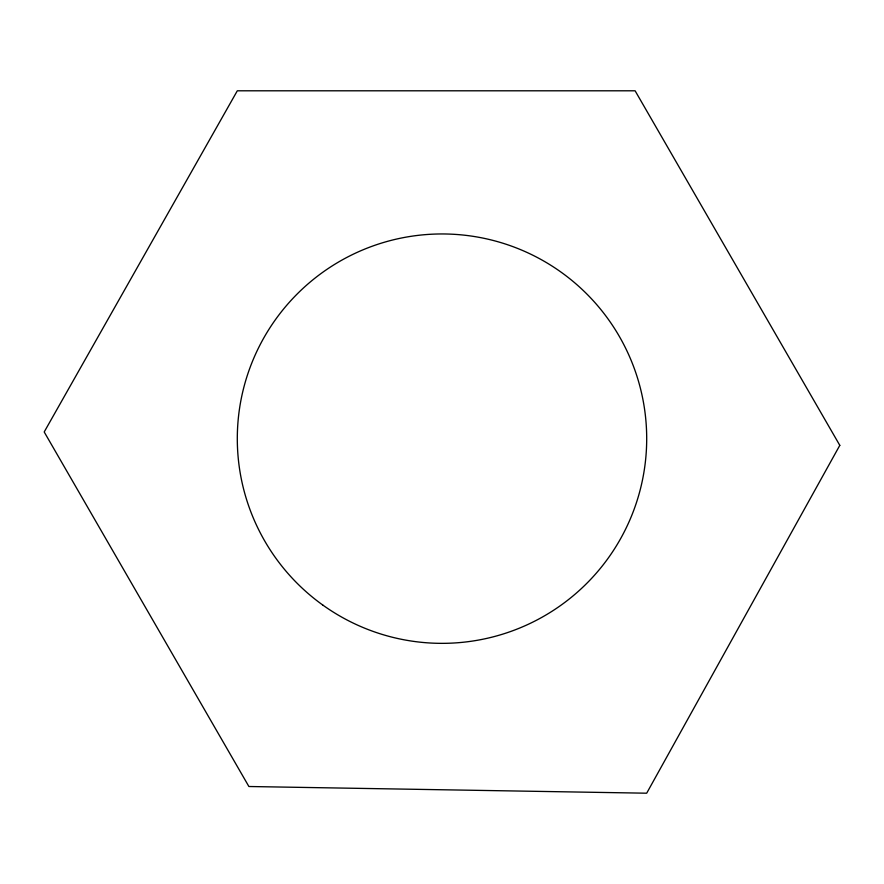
<?xml version="1.0" encoding="UTF-8"?>
<svg xmlns="http://www.w3.org/2000/svg" width="884" height="884" viewBox="0 0 884 884"><rect width="100%" height="100%" fill="white"/><g stroke="black" fill="none" stroke-linecap="round" stroke-linejoin="round"><path stroke-width="1.33" d="M839.8 445.348L646.69 793.202L248.89 786.506L44.2 431.967L237.31 90.798L635.11 90.798L839.8 445.348M322.748 605.021A204.69 204.69 0 0 0 645.707 458.741A204.69 204.69 0 0 0 357.545 252.194A204.69 204.69 0 0 0 322.748 605.021"/></g></svg>
